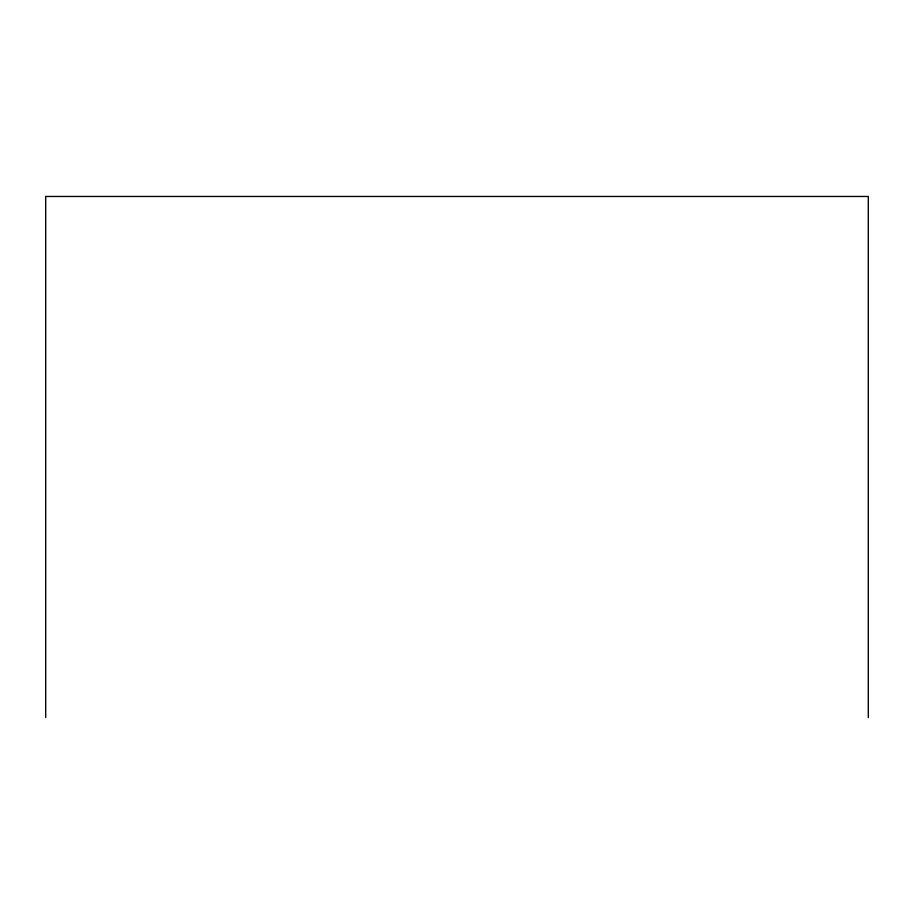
<?xml version="1.0" encoding="UTF-8"?>
<svg xmlns="http://www.w3.org/2000/svg" width="914" height="914" viewBox="0 0 914 914"><rect width="100%" height="100%" fill="white"/><g stroke="black" fill="none" stroke-linecap="round" stroke-linejoin="round"><path stroke-width="1.37" d="M868.3 717.536L868.3 196.464L45.7 196.464L45.7 717.536"/></g></svg>
